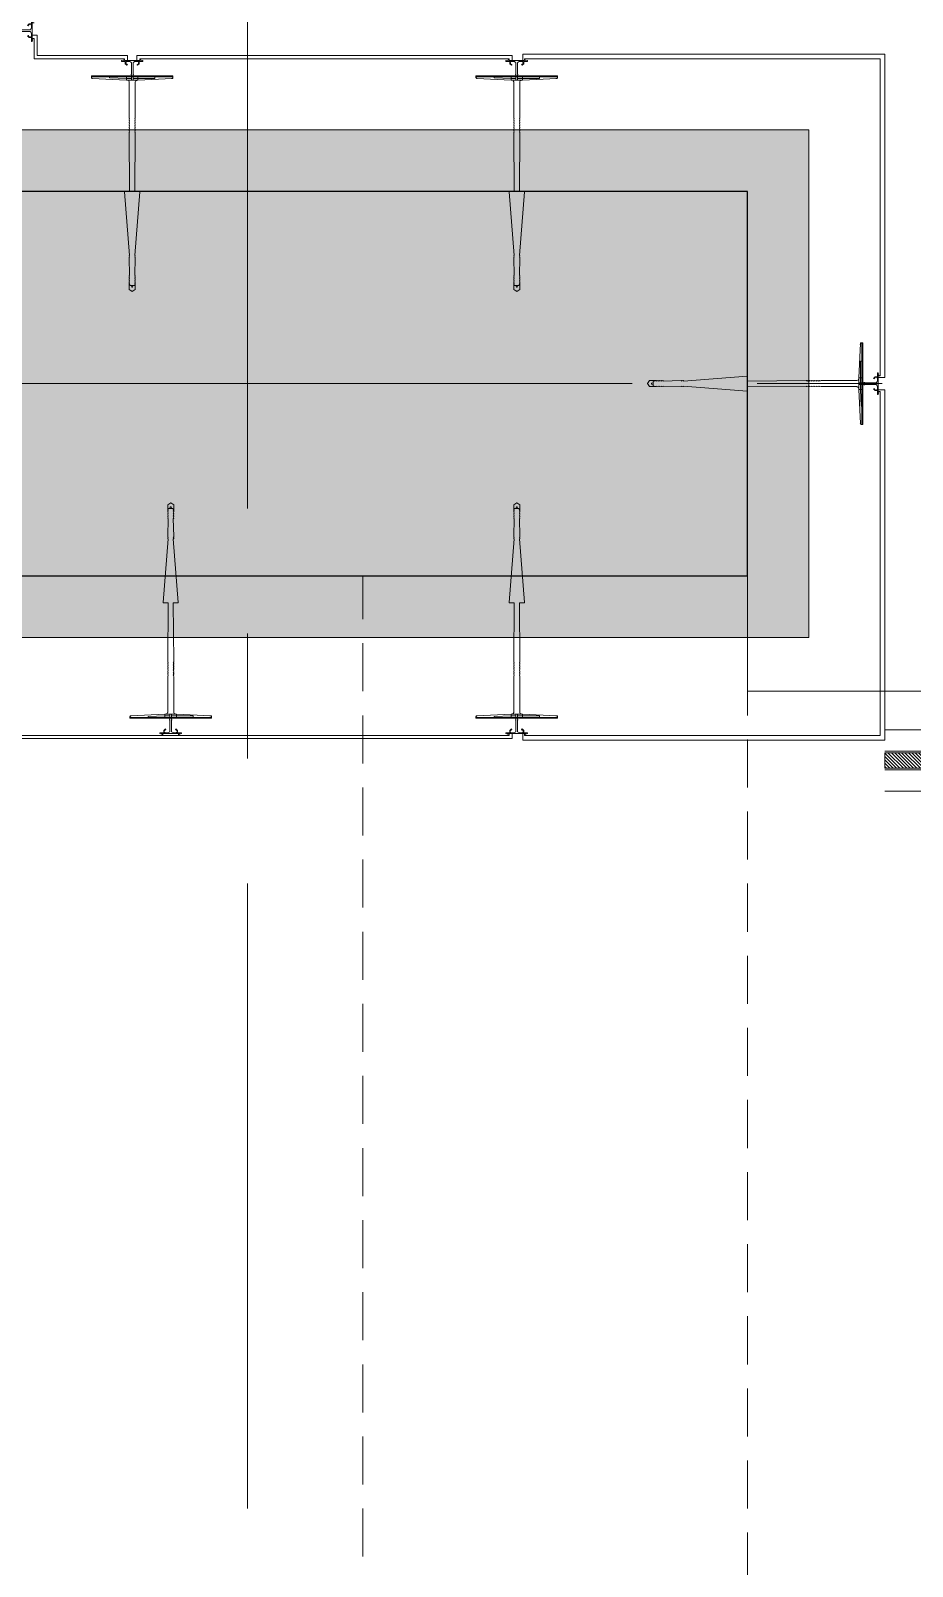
# Model space of a CAD drawing. Header units: centimetres. Extents: x 92587 to 105438, y -55119 to -48334.
# Drawn here: x 95485.9 to 95600.5, y -50151.1 to -49951.5 of the extents above; entities that cross this region are included whole.
import ezdxf

# ---------------------------------------------------------------- set-up
doc = ezdxf.new("R2010")
doc.units = ezdxf.units.CM
doc.header["$LTSCALE"] = 50
doc.header["$MEASUREMENT"] = 0
for name, pattern in [('AUSGEZOGEN', [0]), ('AXES', [2, 1.25, -0.25, 0.25, -0.25]), ('CACHE', [0.375, 0.25, -0.125]), ('CONTINU', [0]), ('CORNER', [20, 0, -20])]:
    doc.linetypes.add(name, pattern=pattern)
for name, color, linetype in [('AXES', 10, 'AXES'), ('BETON COUPE', 3, 'CONTINU'), ('BETON TRAME', 252, 'Continuous'), ('BORD', 5, 'Continuous')]:
    doc.layers.add(name, color=color, linetype=linetype)
for name, color, linetype, lineweight in [('BETON CACHE', 4, 'CACHE', 5), ('CONSOLE ISOL.', 214, 'Continuous', 15), ('ISOLATION', 252, 'Continuous', 0), ('MACONNERIE COUPE', 7, 'Continuous', 30), ('WD_Corner', 154, 'Continuous', 5), ('WD_Dowel', 154, 'Continuous', 5), ('WD_Text_Legende', 154, 'AUSGEZOGEN', 5), ('WINDOWS', 21, 'Continuous', 5)]:
    doc.layers.add(name, color=color, linetype=linetype, lineweight=lineweight)
doc.layers.add('HYPALON', color=7, linetype='Continuous', true_color=0xffaa00)
doc.layers.add('WD_Assist1', color=6, linetype='CORNER', lineweight=0, plot=False)

# ---------------------------------------------------------------- blocks, each defined once
blk = doc.blocks.new('A$C1cd8c289')
at = {"layer": 'AXES', "lineweight": 5, "ltscale": 1.3}
for p, q in [((805, 1580), (805, -1344.97)), ((3195, 865), (-1985, 865))]:
    blk.add_line(p, q, dxfattribs=at)
blk = doc.blocks.new('ankeri')
at = {"layer": 'WD_Assist1'}
for p, q in [((-2.32, 5.2), (-2.54, 0.59)), ((-2.22, 5.3), (-2.32, 5.2)), ((-2, 5.3), (-2.22, 5.3)), ((-2, -5.3), (-2, 5.3)), ((-29.75, 0.39), (-30, 0)), ((-30, 0), (-29.75, -0.39)), ((-2.76, 0.39), (-29.75, 0.39)), ((-2.54, 0.59), (-2.76, 0.39)), ((-29.75, -0.39), (-2.76, -0.39)), ((-2.76, -0.39), (-2.54, -0.59)), ((-2.54, -0.59), (-2.32, -5.2)), ((-2.32, -5.2), (-2.22, -5.3)), ((-2.22, -5.3), (-2, -5.3))]:
    blk.add_line(p, q, dxfattribs=at)
at = {"layer": 'WD_Corner', "lineweight": 5}
blk.add_lwpolyline([(-2, 0.1), (-1.85, 0.1, -1), (-1.75, 0.1), (-0.25, 0.1, 0.185242), (-0.1, 0.55), (-0.1, 0.72), (-0.15, 0.73), (-0.15, 0.74), (-0.1, 0.75), (-0.1, 0.85), (-0.3, 0.85), (-0.3, 0.8), (-0.32, 0.8), (-0.33, 0.85), (-0.38, 0.85), (-0.5, 0.73), (-0.47, 0.68), (-0.48, 0.68), (-0.53, 0.7), (-0.54, 0.69), (-0.51, 0.65), (-0.54, 0.62), (-0.61, 0.69), (-0.4, 0.9), (-0.1, 0.9), (-0.1, 1.4), (0, 1.4), (0.05, 1.2), (0, 1.2), (0.05, 1.1), (0, 1.1), (0.25, 1), (0, 1), (0, -1), (0.25, -1), (0, -1.1), (0.05, -1.1), (0, -1.2), (0.05, -1.2), (0, -1.4), (-0.1, -1.4), (-0.1, -0.9), (-0.4, -0.9), (-0.61, -0.69), (-0.54, -0.62), (-0.51, -0.65), (-0.54, -0.69), (-0.53, -0.7), (-0.48, -0.68), (-0.47, -0.68), (-0.5, -0.73), (-0.38, -0.85), (-0.33, -0.85), (-0.32, -0.8), (-0.3, -0.8), (-0.3, -0.85), (-0.1, -0.85), (-0.1, -0.75), (-0.15, -0.74), (-0.15, -0.73), (-0.1, -0.72), (-0.1, -0.55, 0.185242), (-0.25, -0.1), (-1.75, -0.1, -1), (-1.85, -0.1), (-2, -0.1)], format="xyb", close=True, dxfattribs=at)
at = {"layer": 'WD_Dowel'}
for p, q in [((-2.32, 5.2), (-2.54, 0.74)), ((-2, 5.3), (-2.22, 5.3)), ((-2.11, 5.3), (-2.11, -5.3)), ((-2, 5.3), (-2, -5.3)), ((-2.11, 2.94), (-2.32, 2.94)), ((-2.32, 2.94), (-2.32, 0.74)), ((-29.75, 0.39), (-30, 0)), ((-30, 0), (-29.75, -0.39)), ((-28.88, 0.39), (-29.75, 0.39)), ((-29.47, 0.05), (-29.25, 0.09)), ((-29.47, 0.05), (-29.47, -0.05)), ((-29.25, 0.29), (-29.04, 0.37)), ((-29.25, 0.29), (-29.25, -0.29)), ((-28.88, 0.39), (-29.04, 0.34)), ((-29.04, 0.34), (-29.04, 0.37)), ((-28.82, 0.39), (-28.88, 0.39)), ((-28.82, 0.39), (-28.82, 0.34)), ((-28.82, 0.34), (-28.66, 0.39)), ((-28.61, 0.39), (-28.66, 0.39)), ((-28.61, 0.39), (-28.66, 0.39)), ((-28.61, 0.39), (-28.61, 0.34)), ((-28.61, 0.34), (-28.44, 0.39)), ((-28.39, 0.39), (-28.44, 0.39)), ((-28.39, 0.39), (-28.39, 0.34)), ((-28.39, 0.34), (-28.23, 0.39)), ((-28.17, 0.39), (-28.23, 0.39)), ((-28.17, 0.39), (-28.17, 0.34)), ((-28.17, 0.34), (-28.01, 0.39)), ((-27.96, 0.39), (-28.01, 0.39)), ((-27.96, 0.39), (-27.96, 0.34)), ((-27.96, 0.34), (-25.61, 0.39)), ((-25.56, 0.39), (-25.61, 0.39)), ((-25.56, 0.39), (-25.56, 0.34)), ((-25.56, 0.34), (-25.4, 0.39)), ((-25.34, 0.39), (-25.4, 0.39)), ((-25.34, 0.34), (-17.05, 0.99)), ((-25.34, 0.39), (-25.34, 0.34)), ((-17, 0.99), (-17.05, 0.99)), ((-17, 0.99), (-17, 0.34)), ((-17, 0.34), (-9.36, 0.39)), ((-9.3, 0.39), (-9.36, 0.39)), ((-9.3, 0.39), (-9.3, 0.34)), ((-9.3, 0.34), (-9.14, 0.39)), ((-9.09, 0.39), (-9.14, 0.39)), ((-9.09, 0.39), (-9.09, 0.34)), ((-9.09, 0.34), (-8.93, 0.39)), ((-8.87, 0.39), (-8.93, 0.39)), ((-8.87, 0.39), (-8.87, 0.34)), ((-8.87, 0.34), (-8.71, 0.39)), ((-8.66, 0.39), (-8.71, 0.39)), ((-8.66, 0.39), (-8.66, 0.34)), ((-8.66, 0.34), (-8.5, 0.39)), ((-8.44, 0.39), (-8.5, 0.39)), ((-8.44, 0.39), (-8.44, 0.34)), ((-8.44, 0.34), (-8.28, 0.39)), ((-8.23, 0.39), (-8.28, 0.39)), ((-8.23, 0.39), (-8.23, 0.34)), ((-8.23, 0.34), (-8.06, 0.39)), ((-8.01, 0.39), (-8.06, 0.39)), ((-8.01, 0.39), (-8.01, 0.34)), ((-8.01, 0.34), (-7.85, 0.39)), ((-7.79, 0.39), (-7.85, 0.39)), ((-7.79, 0.39), (-7.79, 0.34)), ((-7.79, 0.34), (-7.63, 0.39)), ((-7.58, 0.39), (-7.63, 0.39)), ((-7.58, 0.39), (-7.58, 0.34)), ((-7.58, 0.34), (-7.42, 0.39)), ((-7.42, 0.39), (-2.76, 0.39)), ((-2.54, 0.74), (-2.54, -0.74)), ((-2.54, 0.74), (-2.11, 0.74)), ((-2.11, 0.1), (-2.54, 0.1)), ((-2.32, 0.1), (-2.32, 0.74)), ((-29.75, -0.39), (-28.88, -0.39)), ((-29.25, -0.1), (-29.47, -0.05)), ((-29.25, -0.29), (-29.04, -0.37)), ((-29.04, -0.37), (-29.04, -0.34)), ((-29.04, -0.34), (-28.88, -0.39)), ((-28.82, -0.39), (-28.88, -0.39)), ((-28.82, -0.39), (-28.82, -0.34)), ((-28.82, -0.34), (-28.66, -0.39)), ((-28.61, -0.39), (-28.66, -0.39)), ((-28.61, -0.39), (-28.61, -0.34)), ((-28.61, -0.34), (-28.44, -0.39)), ((-28.39, -0.39), (-28.44, -0.39)), ((-28.39, -0.39), (-28.39, -0.34)), ((-28.39, -0.34), (-28.23, -0.39)), ((-28.17, -0.39), (-28.23, -0.39)), ((-28.17, -0.39), (-28.17, -0.34)), ((-28.17, -0.34), (-28.01, -0.39)), ((-27.96, -0.39), (-28.01, -0.39)), ((-27.96, -0.39), (-27.96, -0.34)), ((-27.96, -0.34), (-25.61, -0.39)), ((-25.56, -0.39), (-25.61, -0.39)), ((-25.56, -0.39), (-25.56, -0.34)), ((-25.56, -0.34), (-25.4, -0.39)), ((-25.34, -0.39), (-25.4, -0.39)), ((-25.34, -0.39), (-25.34, -0.34)), ((-25.34, -0.34), (-17.05, -0.99)), ((-17, -0.99), (-17.05, -0.99)), ((-17, -0.99), (-17, -0.34)), ((-17, -0.34), (-9.36, -0.39)), ((-9.3, -0.39), (-9.36, -0.39)), ((-9.3, -0.39), (-9.3, -0.34)), ((-9.3, -0.34), (-9.14, -0.39)), ((-9.09, -0.39), (-9.14, -0.39)), ((-9.09, -0.39), (-9.09, -0.34)), ((-9.09, -0.34), (-8.93, -0.39)), ((-8.87, -0.39), (-8.93, -0.39)), ((-8.87, -0.39), (-8.87, -0.34)), ((-8.87, -0.34), (-8.71, -0.39)), ((-8.66, -0.39), (-8.71, -0.39)), ((-8.66, -0.39), (-8.66, -0.34)), ((-8.66, -0.34), (-8.5, -0.39)), ((-8.44, -0.39), (-8.5, -0.39)), ((-8.44, -0.39), (-8.44, -0.34)), ((-8.44, -0.34), (-8.28, -0.39)), ((-8.23, -0.39), (-8.28, -0.39)), ((-8.23, -0.39), (-8.23, -0.34)), ((-8.23, -0.34), (-8.06, -0.39)), ((-8.01, -0.39), (-8.06, -0.39)), ((-8.01, -0.39), (-8.01, -0.34)), ((-8.01, -0.34), (-7.85, -0.39)), ((-7.79, -0.39), (-7.85, -0.39)), ((-7.79, -0.39), (-7.79, -0.34)), ((-7.79, -0.34), (-7.63, -0.39)), ((-7.58, -0.39), (-7.63, -0.39)), ((-7.58, -0.39), (-7.58, -0.34)), ((-7.58, -0.34), (-7.42, -0.39)), ((-7.42, -0.39), (-2.76, -0.39)), ((-2.11, -0.1), (-2.54, -0.1)), ((-2.54, -0.74), (-2.11, -0.74)), ((-2.54, -0.74), (-2.32, -5.2)), ((-2.32, -0.74), (-2.32, -0.1)), ((-2.22, -2.94), (-2.32, -0.74)), ((-2.11, -2.94), (-2.22, -2.94)), ((-2, -5.3), (-2.22, -5.3))]:
    blk.add_line(p, q, dxfattribs=at)
for centre, major_axis, start_param, end_param in [((-2.22, 5.2), (0.108, 0), 1.570796, 3.141593), ((-2.76, 0.59), (0.216, 0), -1.570795, 0), ((-2.76, -0.59), (-0.216, 0), 3.141593, 4.712389), ((-2.22, -5.2), (0.108, 0), 3.141593, 4.712389)]:
    blk.add_ellipse(centre, major_axis=major_axis, ratio=0.909091, start_param=start_param, end_param=end_param, dxfattribs=at)

msp = doc.modelspace()

# ---------------------------------------------------------------- hatches: boundary and pattern name
at = {"layer": 'BETON TRAME', "transparency": 33554559}
h = msp.add_hatch(color=256, dxfattribs=at)
h.dxf.hatch_style = 1
h.paths.add_polyline_path([(94249.11, -51297.36), (94214.11, -51297.36), (94214.11, -50647.36), (94249.11, -50647.36), (94249.11, -50822.36), (94709.11, -50822.36), (94709.11, -50647.36), (94744.11, -50647.36), (94744.11, -51297.36), (94709.11, -51297.36), (94709.11, -50862.36), (94499.11, -50862.36), (94499.11, -51192.36), (94459.11, -51192.36), (94459.11, -50862.36), (94249.11, -50862.36)])
h.paths.add_polyline_path([(93379.11, -49972.36), (93379.11, -50022.36), (93514.11, -50022.36), (93514.11, -49972.36)])
h.paths.add_polyline_path([(94114.11, -49972.36), (94114.11, -50022.36), (94249.11, -50022.36), (94249.11, -49972.36)])
h.paths.add_polyline_path([(94709.11, -49972.36), (94709.11, -50022.36), (94844.11, -50022.36), (94844.11, -49972.36)])
h.paths.add_polyline_path([(95444.11, -49972.36), (95444.11, -50022.36), (95579.11, -50022.36), (95579.11, -49972.36)])
h.paths.add_polyline_path([(95444.11, -50647.36), (95444.11, -50697.36), (95579.11, -50697.36), (95579.11, -50647.36)])
h.paths.add_polyline_path([(93379.11, -50647.36), (93379.11, -50697.36), (93514.11, -50697.36), (93514.11, -50647.36)])
h.paths.add_polyline_path([(93379.11, -51247.36), (93379.11, -51297.36), (93514.11, -51297.36), (93514.11, -51247.36)])
h.paths.add_polyline_path([(95444.11, -51247.36), (95444.11, -51297.36), (95579.11, -51297.36), (95579.11, -51247.36)])
h.paths.add_polyline_path([(95444.11, -51987.36), (95444.11, -52037.36), (95579.11, -52037.36), (95579.11, -51987.36)])
h.paths.add_polyline_path([(93514.11, -52037.36), (93514.11, -51987.36), (93379.11, -51987.36), (93379.11, -52037.36)])
h.paths.add_polyline_path([(94209.11, -51987.36), (94209.11, -52037.36), (94319.11, -52037.36), (94319.11, -51987.36)])
h.paths.add_polyline_path([(94639.11, -51987.36), (94639.11, -52037.36), (94749.11, -52037.36), (94749.11, -51987.36)])
h.paths.add_polyline_path([(94614.11, -52037.36), (94639.11, -52037.36), (94639.11, -51532.36), (94614.11, -51532.36)])
h.paths.add_polyline_path([(94319.11, -52037.36), (94344.11, -52037.36), (94344.11, -51532.36), (94319.11, -51532.36)])
at = {"layer": 'ISOLATION', "transparency": 33554687}
h = msp.add_hatch(dxfattribs=at)
h.set_pattern_fill('INSUL', color=256, scale=10, angle=45)
h.set_pattern_definition([(45, (94474.1084, -53332.3623), (-2.6516504, 2.6516504), []), (45, (94473.2245, -53331.4784), (-2.6516504, 2.6516504), [1.25, -1.25]), (45, (94472.3406, -53330.5945), (-2.6516504, 2.6516504), [1.25, -1.25])])
h.paths.add_polyline_path([(95477.11, -50042.36), (95477.11, -50030.36), (95587.11, -50030.36), (95587.11, -49964.36), (95477.11, -49964.36), (95477.11, -49899.36), (95389.11, -49899.36), (95389.11, -49907.36), (95469.11, -49907.36), (95469.11, -49972.36), (95579.11, -49972.36), (95579.11, -50022.36), (95469.11, -50022.36), (95469.11, -50042.36)])
at = {"layer": 'WINDOWS'}
h = msp.add_hatch(dxfattribs=at)
h.set_pattern_fill('ANSI31', color=140, scale=2.5, angle=450)
h.set_pattern_definition([(135, (94479.10836, -53332.3623), (-0.22097087, -0.22097087), [])])
h.paths.add_polyline_path([(95596.96, -50045.36), (95596.96, -50047.36), (95669.11, -50047.36), (95669.11, -50302.36), (95579.11, -50302.36), (95579.11, -50304.36), (95671.11, -50304.36), (95671.11, -50045.36)])

# ---------------------------------------------------------------- linework, layer by layer
at = {"layer": 'BETON CACHE', "lineweight": 5, "ltscale": 0.5}
for points in [[(95579.11, -49972.36), (93379.11, -49972.36), (93379.11, -52037.36), (95579.11, -52037.36)], [(95529.11, -50022.36), (93429.11, -50022.36), (93429.11, -51987.36), (95529.11, -51987.36)]]:
    msp.add_lwpolyline(points, close=True, dxfattribs=at)
at = {"layer": 'BETON COUPE'}
msp.add_lwpolyline([(95444.11, -49972.36), (95444.11, -50022.36), (95579.11, -50022.36), (95579.11, -49972.36)], close=True, dxfattribs=at)
at = {"layer": 'BORD', "lineweight": 5, "ltscale": 0.5}
msp.add_lwpolyline([(95579.11, -51632.36), (95579.11, -50312.36), (95679.11, -50312.36), (95679.11, -50037.36), (95579.11, -50037.36), (95579.11, -49972.36), (95469.11, -49972.36), (95469.11, -49907.36), (94844.11, -49907.36), (94844.11, -49972.36), (94114.11, -49972.36), (94114.11, -49907.36), (93489.11, -49907.36), (93489.11, -49972.36), (93379.11, -49972.36), (93379.11, -50037.36), (93279.11, -50037.36), (93279.11, -50312.36), (93379.11, -50312.36), (93379.11, -51632.36)], dxfattribs=at)
at = {"layer": 'CONSOLE ISOL.'}
msp.add_lwpolyline([(95579.11, -50972.36), (94884.11, -50972.36), (94884.11, -51192.36), (94744.11, -51192.36), (94744.11, -50822.36), (94479.11, -50822.36), (94479.11, -49972.36), (94844.11, -49972.36), (94844.11, -49907.36), (95469.11, -49907.36), (95469.11, -49972.36), (95579.11, -49972.36), (95579.11, -50037.36), (95679.11, -50037.36), (95679.11, -50312.36), (95579.11, -50312.36)], close=True, dxfattribs=at)
msp.add_lwpolyline([(95579.11, -50972.36), (94884.11, -50972.36), (94884.11, -51192.36), (94744.11, -51192.36), (94744.11, -50822.36), (94479.11, -50822.36), (94479.11, -49972.36), (94844.11, -49972.36), (94844.11, -49907.36), (95469.11, -49907.36), (95469.11, -49972.36), (95579.11, -49972.36), (95579.11, -50037.36), (95679.11, -50037.36), (95679.11, -50312.36), (95579.11, -50312.36)], close=True, dxfattribs=at)
at = {"layer": 'HYPALON', "lineweight": 5, "ltscale": 0.5}
for points in [[(95579.11, -50307.36), (95674.11, -50307.36), (95674.11, -50042.36), (95596.96, -50042.36)], [(95579.11, -50304.56), (95671.31, -50304.56), (95671.31, -50045.16), (95596.96, -50045.16)], [(95579.11, -50302.16), (95668.91, -50302.16), (95668.91, -50047.56), (95596.96, -50047.56)], [(95579.11, -50299.36), (95666.11, -50299.36), (95666.11, -50050.36), (95596.96, -50050.36)]]:
    msp.add_lwpolyline(points, dxfattribs=at)
at = {"layer": 'ISOLATION', "lineweight": 5, "ltscale": 0.5}
msp.add_lwpolyline([(95477.11, -50042.36), (95477.11, -50030.36), (95587.11, -50030.36), (95587.11, -49964.36), (95477.11, -49964.36), (95477.11, -49899.36), (95389.11, -49899.36), (95389.11, -49907.36), (95469.11, -49907.36), (95469.11, -49972.36), (95579.11, -49972.36), (95579.11, -50022.36), (95469.11, -50022.36), (95469.11, -50042.36)], close=True, dxfattribs=at)
at = {"layer": 'WD_Corner', "lineweight": 5, "ltscale": 0.5}
for points in [[(95498.51, -49955.36), (95498.51, -49954.71), (95486.76, -49954.71), (95486.76, -49952.07), (95486.11, -49952.07)], [(95498.11, -49955.36), (95498.11, -49955.11), (95486.36, -49955.11), (95486.36, -49952.47), (95486.11, -49952.47)], [(95548.51, -49955.36), (95548.51, -49954.71), (95499.71, -49954.71), (95499.71, -49955.36)], [(95548.11, -49955.36), (95548.11, -49955.11), (95500.11, -49955.11), (95500.11, -49955.36)]]:
    msp.add_lwpolyline(points, dxfattribs=at)
for points in [[(95596.11, -49996.36), (95596.36, -49996.36), (95596.36, -49955.11), (95550.11, -49955.11), (95550.11, -49955.36), (95549.91, -49955.36), (95549.91, -49954.51), (95596.96, -49954.51), (95596.96, -49996.56), (95596.11, -49996.56)], [(95596.11, -49998.36), (95596.36, -49998.36), (95596.36, -50043.11), (95550.11, -50043.11), (95550.11, -50042.86), (95549.91, -50042.86), (95549.91, -50043.71), (95596.96, -50043.71), (95596.96, -49998.16), (95596.11, -49998.16)], [(95467.51, -50042.86), (95467.11, -50042.86), (95467.11, -50043.51), (95548.51, -50043.51), (95548.51, -50042.86), (95548.11, -50042.86), (95548.11, -50043.11), (95467.51, -50043.11)]]:
    msp.add_lwpolyline(points, close=True, dxfattribs=at)
at = {"layer": 'WINDOWS', "color": 140}
msp.add_lwpolyline([(95596.96, -50045.36), (95596.96, -50047.36), (95669.11, -50047.36), (95669.11, -50302.36), (95579.11, -50302.36), (95579.11, -50304.36), (95671.11, -50304.36), (95671.11, -50045.36)], close=True, dxfattribs=at)

# ---------------------------------------------------------------- block references
at = {"layer": 'MACONNERIE COUPE', "lineweight": 5, "ltscale": 0.5}
msp.add_blockref('A$C1cd8c289', (94709.11, -50862.36), dxfattribs=at)
at = {"layer": 'WD_Text_Legende'}
for p in [(95486.11, -49951.47), (95596.11, -49997.36)]:
    msp.add_blockref('ankeri', p, dxfattribs=at)
at = {"layer": 'WD_Text_Legende', "xscale": -1, "rotation": 270}
for p in [(95499.11, -49955.36), (95549.11, -49955.36)]:
    msp.add_blockref('ankeri', p, dxfattribs=at)
at = {"layer": 'WD_Text_Legende', "rotation": 270}
for p in [(95504.11, -50042.86), (95549.11, -50042.86)]:
    msp.add_blockref('ankeri', p, dxfattribs=at)

doc.saveas('drawing.dxf')
